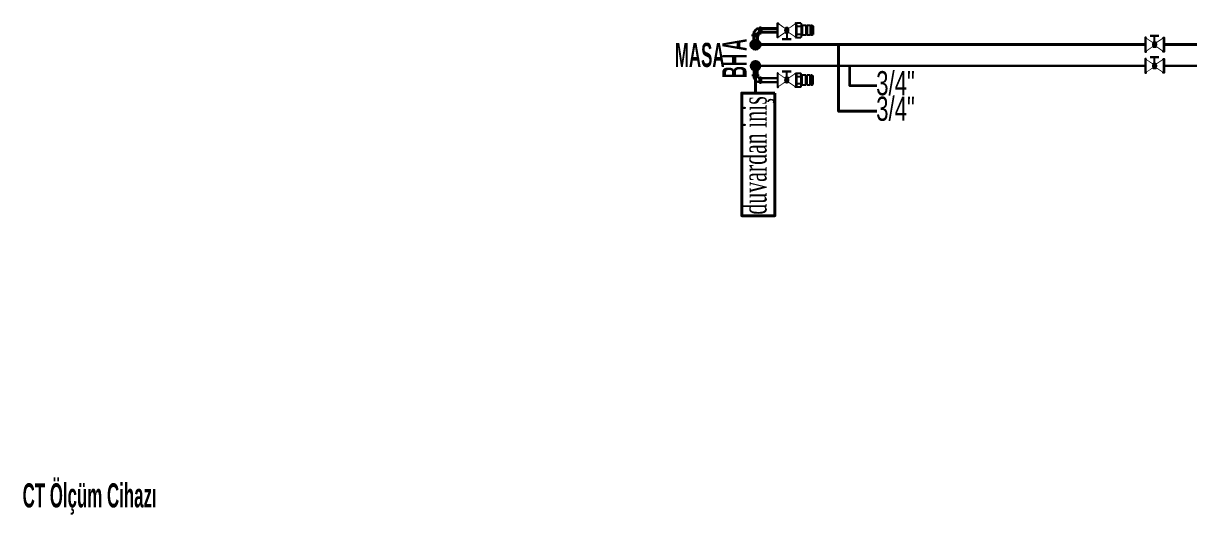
# Model space of a CAD drawing. Header units: centimetres. Extents: x 392964 to 515689, y 49661 to 58661.
# Drawn here: x 451242 to 452062, y 52333 to 52679 of the extents above; entities that cross this region are included whole.
import ezdxf
from ezdxf.enums import TextEntityAlignment as Align

# ---------------------------------------------------------------- set-up
doc = ezdxf.new("R2010")
doc.units = ezdxf.units.CM
doc.linetypes.add('MEDSISTEMBH_LINE', pattern=[1.5, 1.3, 0, -0.2])
for name, color, linetype, lineweight in [('0-KRCN-BAS HAVA', 101, 'BASINÇ HAVA', 35), ('0-KRCN-IST-KÜRESEL VANA', 4, 'Continuous', 25), ('0-KRCN-SHT-KÜRESEL VANA', 4, 'Continuous', 25), ('0-MEK-MED-AZOT', 217, '0-A_LINE', 40), ('_MDS_0', 7, 'Continuous', 30), ('_MDS_BORU_22.00X1.00_BASINÇLI HAVA', 5, 'Continuous', 30), ('MED.GAZ YAZI', 2, '0-A_LINE', 40)]:
    doc.layers.add(name, color=color, linetype=linetype, lineweight=lineweight)
doc.layers.add('RAKOR02', color=132, linetype='Continuous')
doc.layers.add('vana-kuresel02', color=2, linetype='Continuous')
doc.styles.add('BAYBURT XREF$0$TIMES', font='times.ttf')
doc.styles.add('BORU', font='tahoma.ttf', dxfattribs={"width": 0.5})
doc.styles.add('ON', font='ARIALN.TTF', dxfattribs={"width": 0.8, "height": 6})
doc.styles.add('OYAK', font='arialbd.ttf')
doc.styles.get("Standard").update_dxf_attribs({"font": 'arial.ttf'})
doc.linetypes.add('0-A_LINE', pattern='A,100,-1.5,["A",BORU,S=9,R=0,X=0,Y=-4.5],-9,6', length=116.5)
doc.linetypes.add('BASINÇ HAVA', pattern='A,0.5,-0.2,["BH",Standard,S=0.1,R=0,X=-0.1,Y=-0.05],-0.2', length=0.9)

# ---------------------------------------------------------------- blocks, each defined once
blk = doc.blocks.new('0-MEK-SHT-KÜRESELVANA')
at = {"layer": '0-KRCN-IST-KÜRESEL VANA'}
blk.add_hatch(color=256, dxfattribs=at).paths.add_polyline_path([(1.42, 0, 1), (-1.42, 0, 1)])
for p, q in [((-1.12, 0.88), (-4.24, 3.02)), ((-4.24, -3.05), (-4.24, 3.02)), ((-4.24, 3.02), (-4.24, -3.05)), ((-2.41, 4.6), (2.31, 4.6)), ((0, 4.6), (-2.41, 4.6)), ((0, 0), (0, 4.6)), ((2.31, 4.6), (0, 4.6)), ((1.14, 0.85), (4.3, 3.02)), ((4.3, -3.05), (4.3, 3.02)), ((4.3, 3.02), (4.3, -3.05)), ((-4.24, -3.05), (-1.12, -0.88)), ((4.3, -3.05), (1.14, -0.85))]:
    blk.add_line(p, q, dxfattribs=at)
for points in [[(-4.53, 3.75), (-4.97, 3.75), (-4.97, -3.75), (-4.53, -3.75)], [(4.58, 3.75), (5.03, 3.75), (5.03, -3.75), (4.58, -3.75)]]:
    blk.add_lwpolyline(points, close=True, dxfattribs=at)
blk.add_circle((0, 0), 1.42, dxfattribs=at)
blk.add_wipeout([(4.3, 3.02), (4.3, -3.05), (1.12, -0.88), (1.16, -0.82), (1.21, -0.74), (1.25, -0.68), (1.3, -0.58), (1.33, -0.5), (1.35, -0.44), (1.38, -0.34), (1.41, -0.21), (1.42, -0.11), (1.42, -0.03), (1.42, 0.06), (1.41, 0.17), (1.4, 0.25), (1.38, 0.33), (1.35, 0.43), (1.32, 0.54), (1.28, 0.61), (1.25, 0.68), (1.22, 0.73), (1.18, 0.79), (1.14, 0.85), (1.12, 0.88)]).dxf.layer = '0-KRCN-IST-KÜRESEL VANA'
blk.add_wipeout([(-4.24, 3.02), (-4.24, -3.05), (-1.12, -0.88), (-1.16, -0.82), (-1.21, -0.74), (-1.25, -0.68), (-1.3, -0.58), (-1.33, -0.5), (-1.35, -0.44), (-1.38, -0.34), (-1.41, -0.21), (-1.42, -0.11), (-1.42, -0.03), (-1.42, 0.06), (-1.41, 0.17), (-1.4, 0.25), (-1.38, 0.33), (-1.35, 0.43), (-1.32, 0.54), (-1.28, 0.61), (-1.25, 0.68), (-1.22, 0.73), (-1.18, 0.79), (-1.14, 0.85), (-1.12, 0.88)]).dxf.layer = '0-KRCN-IST-KÜRESEL VANA'
blk = doc.blocks.new('A$C6A0AA91C')
at = {"layer": 'RAKOR02', "ltscale": 0.2}
for p, q in [((0, -14.6), (0, 14.2)), ((1.2, 19.1), (12, 19.1)), ((1.2, 10.1), (12, 10.1)), ((13.2, -14.6), (13.2, 14.2)), ((13.2, -14.2), (13.2, 14.2)), ((15.7, 13.5), (13.2, 11)), ((13.2, -11), (13.2, 11)), ((26, 13.5), (15.7, 13.5)), ((15.7, -13.5), (15.7, 13.5)), ((26, -13.5), (26, 13.5)), ((29, 12), (26, 12)), ((37, 13.5), (29, 13.5)), ((29, -13.5), (29, 13.5)), ((37, -13.5), (37, 13.5)), ((40, 12), (37, 12)), ((43, 13.5), (40, 13.5)), ((40, -13.5), (40, 13.5)), ((43, -13.5), (43, 13.5)), ((43, 13.5), (45.5, 11)), ((45.5, -11), (45.5, 11)), ((12, -10.1), (1.2, -10.1)), ((12, -19.1), (1.2, -19.1)), ((15.7, -13.5), (13.2, -11)), ((26, -13.5), (15.7, -13.5)), ((29, -12), (26, -12)), ((37, -13.5), (29, -13.5)), ((40, -12), (37, -12)), ((43, -13.5), (40, -13.5)), ((43, -13.5), (45.5, -11))]:
    blk.add_line(p, q, dxfattribs=at)
for centre, radius, start, end in [((9, 14.6), 9.04, 150.1372, 209.8628), ((42.7, 0), 42.7, 166.3823, 193.6177), ((4.2, 14.6), 9.04, 330.1372, 29.8628), ((-29.5, 0), 42.7, 346.3823, 13.6177), ((9, -14.6), 9.04, 150.1372, 209.8628), ((4.2, -14.6), 9.04, 330.1372, 29.8628)]:
    blk.add_arc(centre, radius, start, end, dxfattribs=at)

msp = doc.modelspace()

# ---------------------------------------------------------------- hatches: boundary and pattern name
at = {"layer": '0-MEK-MED-AZOT', "linetype": 'ByBlock'}
msp.add_hatch(color=256, dxfattribs=at).paths.add_polyline_path([(451760.68, 52664.08, -1), (451754.18, 52664.08, -1)])
at = {"layer": '_MDS_BORU_22.00X1.00_BASINÇLI HAVA', "linetype": 'MEDSISTEMBH_LINE', "ltscale": 80}
msp.add_hatch(color=256, dxfattribs=at).paths.add_polyline_path([(451760.68, 52649.08, -1), (451754.18, 52649.08, -1)])

# ---------------------------------------------------------------- linework, layer by layer
at = {"layer": '0-KRCN-BAS HAVA', "color": 4, "ltscale": 150}
msp.add_lwpolyline([(451842.84, 52635.12), (451823.89, 52635.12), (451823.89, 52649.08)], dxfattribs=at)
at = {"layer": '0-MEK-MED-AZOT'}
for p, q in [((451760.33, 52675.94), (451761.45, 52675.94)), ((451760.33, 52675.94), (451760.33, 52672.24)), ((451760.33, 52672.24), (451761.45, 52672.24)), ((451761.45, 52675.94), (451761.45, 52672.24)), ((451755.63, 52671.24), (451755.63, 52670.13)), ((451759.33, 52671.24), (451755.63, 52671.24)), ((451759.33, 52670.13), (451755.63, 52670.13)), ((451756.13, 52666.75), (451756.13, 52670.13)), ((451756.68, 52664.08), (452097.87, 52664.08)), ((451758.83, 52666.75), (451758.83, 52670.13)), ((451759.33, 52671.24), (451759.33, 52670.13))]:
    msp.add_line(p, q, dxfattribs=at)
at = {"layer": '0-MEK-MED-AZOT', "color": 6, "ltscale": 150}
msp.add_lwpolyline([(451842.84, 52617.12), (451815.89, 52617.12), (451815.89, 52664.08)], dxfattribs=at)
at = {"layer": '0-MEK-MED-AZOT', "linetype": 'ByBlock'}
msp.add_circle((451757.43, 52664.08), 3.25, dxfattribs=at)
at = {"layer": '0-MEK-MED-AZOT'}
for radius in [4.2, 1.5]:
    msp.add_arc((451760.33, 52671.24), radius, 90, 180, dxfattribs=at)
at = {"layer": '_MDS_BORU_22.00X1.00_BASINÇLI HAVA', "linetype": 'MEDSISTEMBH_LINE', "ltscale": 80}
for p, q in [((451756.68, 52649.08), (453420.85, 52649.08)), ((451755.63, 52641.91), (451755.63, 52643.03)), ((451759.33, 52643.03), (451755.63, 52643.03)), ((451759.33, 52641.91), (451755.63, 52641.91)), ((451756.13, 52646.4), (451756.13, 52643.03)), ((451758.83, 52646.4), (451758.83, 52643.03)), ((451759.33, 52641.91), (451759.33, 52643.03)), ((451760.33, 52640.91), (451761.45, 52640.91)), ((451760.33, 52637.21), (451760.33, 52640.91)), ((451761.45, 52637.21), (451761.45, 52640.91)), ((451760.33, 52637.21), (451761.45, 52637.21))]:
    msp.add_line(p, q, dxfattribs=at)
msp.add_circle((451757.43, 52649.08), 3.25, dxfattribs=at)
for radius in [4.2, 1.5]:
    msp.add_arc((451760.33, 52641.91), radius, 180, 270, dxfattribs=at)
at = {"layer": 'MED.GAZ YAZI', "color": 2, "ltscale": 50}
msp.add_line((451757.43, 52629.96), (451757.43, 52645.83), dxfattribs=at)
msp.add_lwpolyline([(451771.13, 52629.96), (451771.13, 52543.46), (451747.74, 52543.46), (451747.74, 52629.96)], close=True, dxfattribs=at)

# ---------------------------------------------------------------- block references
at = {"layer": 'vana-kuresel02', "ltscale": 0.5, "xscale": -0.2603184883086871, "yscale": 0.2603184883086871, "zscale": 0.2603184883086871, "rotation": 180}
msp.add_blockref('A$C6A0AA91C', (451786.19, 52674.14), dxfattribs=at)
at = {"layer": 'vana-kuresel02', "ltscale": 0.5, "xscale": 0.2603184883086871, "yscale": 0.2603184883086871, "zscale": 0.2603184883086871}
msp.add_blockref('A$C6A0AA91C', (451786.19, 52639.01), dxfattribs=at)

# ---------------------------------------------------------------- texts
at = {"layer": '0-KRCN-BAS HAVA', "color": 4, "ltscale": 150, "style": 'ON', "width": 0.8}
msp.add_text('3/4"', height=17, dxfattribs=at).set_placement((451842.38, 52628.39))
at = {"layer": '0-MEK-MED-AZOT', "color": 6, "ltscale": 150, "style": 'ON', "width": 0.8}
msp.add_text('3/4"', height=17, dxfattribs=at).set_placement((451842.38, 52610.39))
at = {"layer": '_MDS_0', "color": 61, "style": 'OYAK', "width": 0.5}
for s, p in [('MASA', (451700.66, 52643.21)), ('CT Ölçüm Cihazı', (451241.54, 52332.81)), ('CT Ölçüm Cihazı', (451241.54, 52332.81))]:
    msp.add_text(s, height=17, dxfattribs=at).set_placement(p, align=Align.BOTTOM_LEFT)
at = {"layer": '_MDS_0', "style": 'OYAK', "width": 0.5}
for s, p in [('A', (451756.21, 52663.93)), ('A', (451756.21, 52663.93)), ('BH', (451756.21, 52648.93)), ('BH', (451756.21, 52648.93))]:
    msp.add_text(s, height=17, rotation=90, dxfattribs=at).set_placement(p, align=Align.BOTTOM_CENTER)
at = {"layer": 'MED.GAZ YAZI', "color": 2, "ltscale": 50, "style": 'BAYBURT XREF$0$TIMES', "width": 0.6}
msp.add_text('duvardan iniş', height=17, rotation=90, dxfattribs=at).set_placement((451765.19, 52544.26))

# ---------------------------------------------------------------- next in the draw order: block references
at = {"layer": '0-KRCN-SHT-KÜRESEL VANA', "xscale": -1.333333333333333, "yscale": 1.333333333333333, "zscale": 1.333333333333333, "rotation": 180}
msp.add_blockref('0-MEK-SHT-KÜRESELVANA', (451779.44, 52674.09), dxfattribs=at)
at = {"layer": '0-KRCN-SHT-KÜRESEL VANA', "xscale": 1.333333333333333, "yscale": 1.333333333333333, "zscale": 1.333333333333333}
for p in [(452038.34, 52664.08), (451779.44, 52639.06)]:
    msp.add_blockref('0-MEK-SHT-KÜRESELVANA', p, dxfattribs=at)

# ---------------------------------------------------------------- next in the draw order: linework, layer by layer
at = {"layer": '0-MEK-MED-AZOT'}
for p, q in [((451761.45, 52675.44), (451772.81, 52675.44)), ((451761.45, 52672.74), (451772.81, 52672.74))]:
    msp.add_line(p, q, dxfattribs=at)
at = {"layer": '_MDS_BORU_22.00X1.00_BASINÇLI HAVA', "linetype": 'MEDSISTEMBH_LINE', "ltscale": 80}
for p, q in [((451761.45, 52640.41), (451772.81, 52640.41)), ((451761.45, 52637.71), (451772.81, 52637.71))]:
    msp.add_line(p, q, dxfattribs=at)

# ---------------------------------------------------------------- next in the draw order: block references
at = {"layer": '0-KRCN-SHT-KÜRESEL VANA', "xscale": 1.333333333333333, "yscale": 1.333333333333333, "zscale": 1.333333333333333}
msp.add_blockref('0-MEK-SHT-KÜRESELVANA', (452038.34, 52649.08), dxfattribs=at)

doc.saveas('drawing.dxf')
